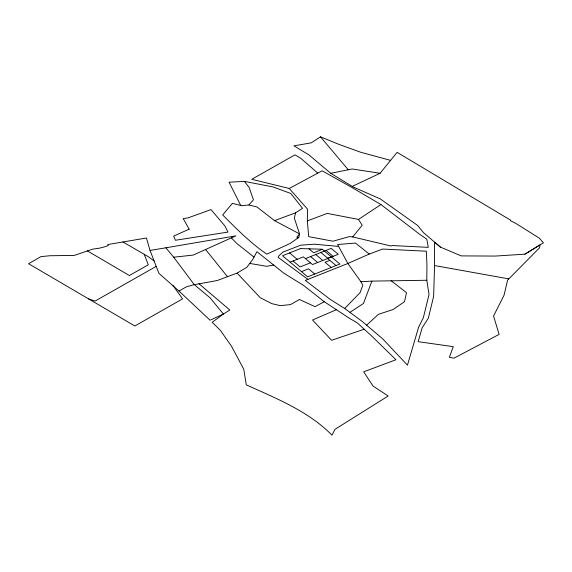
<?xml version="1.0" encoding="UTF-8"?>
<svg xmlns="http://www.w3.org/2000/svg" width="572" height="572" viewBox="0 0 572 572"><rect width="100%" height="100%" fill="white"/><g stroke="black" fill="none" stroke-linecap="round" stroke-linejoin="round"><path stroke-width="0.86" d="M426.819 280.259L426.934 264.378L426.333 251.208L382.697 249.056L369.276 254.047L347.869 263.492L305.312 280.416L330.373 299.499L344.687 308.494L362.226 321.435L382.718 338.889L407.457 365.165L418.547 327.363L423.351 317.689L429.036 294.559L426.819 280.259L371.893 281.117L360.939 281.746L347.869 263.492L337.602 244.523L355.469 243.071L369.276 254.047M289.239 188.46L322.122 170.792L351.344 187.144L380.952 204.569L419.669 234.277L426.834 239.232L428.292 247.361L392.249 245.538L391.062 246.031L352.724 236.915L349.285 236.622L333.018 241.212L308.701 236.636L307.321 220.899L307.636 209.288L289.239 188.46L251.759 179.301L295.002 154.84L300.879 158.38L317.767 173.137M440.411 247.111L434.556 242.106L434.57 265.558L433.64 296.317L428.364 318.111L422.15 327.835L418.139 341.677L453.281 346.653L449.385 357.25L453.996 358.179L499.106 334.391L493.55 316.023L504.018 295.324L507.586 280.166L539.618 247.712L539.939 244.93L524.96 254.168L495.223 256.07L461.175 255.891L440.411 247.111L423.537 232.69L417.603 225.432L380.366 198.956L353.146 186.958L330.759 173.287L308.723 154.755L293.922 145.846L311.204 142.85L320.52 136.837L338.917 144.387L360.732 152.252L390.562 160.367L397.132 152.345L510.639 220.206L510.446 220.706L515.343 223.123L539.432 238.238L543.4 242.814L524.96 254.168M240.705 205.462L229.086 182.203L244.423 181.388L273.066 186.951L290.805 193.486L302.545 208.322L295.531 212.827L294.358 218.254L299.578 233.905L298.813 237.409L290.14 243.479L266.781 254.168C250.565 243.014 236.536 228.886 222.687 214.95L232.382 203.339L241.713 205.727L248.956 204.962L256.928 206.95L274.531 220.642L299.578 233.905L296.796 237.251L298.026 237.959M371.893 281.117L363.499 303.46L350.05 312.283M352.452 186.286L380.101 173.273L390.562 160.367M352.724 236.915L362.205 225.211L358.48 219.426L327.263 213.406L307.321 220.899M248.956 204.962L253.439 199.778L249.106 187.459L244.423 181.388M344.687 308.494L360.053 292.685L362.841 285.278L360.939 281.746M366.566 325.203L378.342 314.357L393.078 309.538L404.483 301.716L406.513 292.692L391.098 280.709M358.48 219.426L380.952 204.569M199.077 283.841L217.231 280.509L237.101 273.101L246.789 267.353L252.66 259.609L256.914 251.673L284.098 273.387L303.289 285.199L324.281 301.737L349.342 318.254L357.271 322.887L371.6 335.936L395.96 359.745L363.678 371.821L373.08 386.114L388.166 395.996L335.035 429.286L331.974 435.163C308.437 411.197 276.369 398.491 246.289 384.856L243.743 369.162L231.546 346.31L220.277 330.223L212.183 322.301L223.423 314.042L229.837 310.024L199.077 283.841L194.237 284.599L186.279 286.879L178.993 291.055L158.894 273.323L150.028 250.436L146.461 237.995L107.758 244.544L108.373 245.445L107.693 245.731A37.394 21.586 0 0 1 98.67 248.284L92.778 249.12L74.274 255.412L49.928 255.748L41.02 256.592L28.6 263.721L134.828 325.983L182.597 298.884L172.908 285.399M156.206 266.38L95.095 301.044L88.574 298.956M324.281 301.737L315.036 306.663L299.428 299.478L290.462 304.611L280.273 305.634L271.764 303.632L260.203 297.676L237.101 273.101M165.866 247.805L235.921 235.85L193.107 255.105L173.688 257.207L165.866 247.805L150.028 250.436M336.3 309.745L312.534 320.013L331.588 340.283L364.164 329.257M290.133 262.126L303.346 256.871L312.512 264.557L338.259 254.318L331.167 248.377L305.419 258.608M322.343 249.32L313.678 252.767L308.98 248.827M310.439 262.82L300.143 266.909L293.05 260.968M331.295 256.821L327.434 258.358L336.029 265.565M301.48 271.636L308.544 268.826L314.75 274.031M329.829 260.367L325.025 262.276L331.224 267.474M274.531 220.642L295.531 212.827M330.759 173.287L352.173 168.983L380.101 173.273M273.895 265.086L266.681 266.302L249.771 263.435M338.624 246.418L314.3 244.194L300.75 245.159L282.968 252.095L278.571 256.113L278.214 257.429L307.929 279.365M508.601 278.843L434.57 265.558M122.944 241.977L148.312 256.664L154.133 261.032M87.344 250.879L129.379 275.525L148.291 264.8L144.208 254.254M253.997 257.114L236.629 243.336L231.403 237.88M326.019 250.422L333.111 256.37M320.871 252.466L327.956 258.415M315.723 254.519L322.808 260.46M310.567 256.563L317.66 262.505M289.582 252.931L297.197 259.316M178.993 291.055L210.067 320.22L223.423 314.042L210.053 297.798L194.237 284.599L173.688 257.207M320.52 136.837L348.269 169.791M205.555 249.449L227.463 276.698M189.153 229.15L173.652 236.122L175.411 240.269L227.971 232.089L224.882 225.911L210.996 209.609L187.852 217.946L183.183 218.554L189.153 229.15M300.543 248.57L282.511 255.741L307.679 276.841L339.89 264.028L322.236 249.228L300.543 248.57"/></g></svg>
